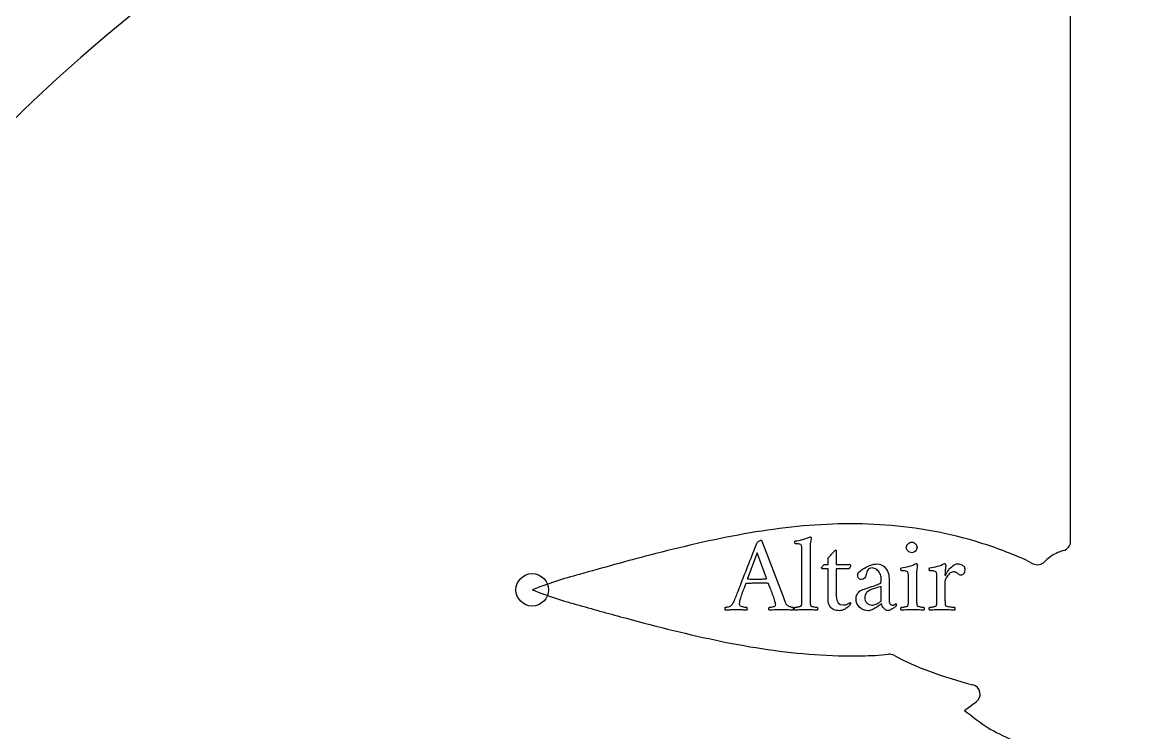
# Model space of a CAD drawing. Header units: millimetres. Extents: x -70 to 70, y -70 to 70.
# Drawn here: x -28.57 to 0.26, y 33.39 to 51.79 of the extents above; entities that cross this region are included whole.
import ezdxf

# ---------------------------------------------------------------- set-up
doc = ezdxf.new("R2010")
doc.units = ezdxf.units.MM
for name, color, linetype in [('CUT_INNER', 6, 'Continuous'), ('CUT_OUTER', 1, 'Continuous'), ('ENGRAVE', 7, 'Continuous'), ('TEXT', 5, 'Continuous')]:
    doc.layers.add(name, color=color, linetype=linetype)

msp = doc.modelspace()

# ---------------------------------------------------------------- linework, layer by layer
at = {"layer": 'CUT_INNER'}
for points in [[(-1.404, 38.346), (-1.404, 60.79)], [(-2.535, 37.847), (-2.372, 37.765)], [(-4.152, 33.964), (-4.147, 33.968), (-3.852, 34.186)]]:
    msp.add_lwpolyline(points, dxfattribs=at)
for centre, radius, start, end in [((-0.001, 20.061), 41.013, 92.3245, 167.9173), ((-6.614, 20.371), 18.452, 96.3069, 100.1398), ((-7.05, 24.295), 14.504, 91.4612, 96.2985), ((-7.108, 26.425), 12.374, 85.7853, 91.4439), ((-7.036, 27.449), 11.347, 79.5442, 85.7639), ((-5.308, 13.07), 25.869, 100.1397, 102.9009), ((-6.963, 27.858), 10.932, 72.9419, 79.5341), ((-1.851, -2.048), 41.377, 102.8928, 104.6341), ((-6.721, 28.61), 10.141, 65.6201, 73.0028), ((-1.318, 37.088), 1.052, 104.9112, 127.2231), ((-1.654, 38.347), 0.25, 285.0546, 0), ((8.034, -39.969), 80.566, 104.62272, 105.97299), ((-2.259, 37.988), 0.25, 243.0883, 315.9921), ((-1.426, 37.216), 0.885, 126.6883, 137.5309), ((-11.435, 27.14), 10.693, 104.6335, 111.5181), ((-11.438, 47.027), 10.684, 248.4805, 255.3637), ((10.726, 123.836), 90.624, 254.07607, 254.87825), ((1.658, 90.093), 55.684, 254.8281, 256.1238), ((-3.987, 67.208), 32.112, 256.1098, 258.3425), ((-6.116, 56.884), 21.571, 258.3385, 261.6304), ((-6.899, 51.567), 16.197, 261.6343, 265.9774), ((-7.107, 48.655), 13.278, 265.9903, 271.26), ((-6.842, 42.253), 6.872, 270.2213, 275.973), ((-6.101, 35.169), 0.25, 63.0883, 95.7685), ((-2.822, 41.244), 6.654, 241.5804, 250.3286), ((-1.566, 44.236), 9.895, 249.3122, 256.1476), ((-4.001, 34.387), 0.25, 306.5074, 74.6217), ((1.496, 40.955), 8.987, 231.0673, 235.9081), ((0.697, 41.107), 8.697, 240.8302, 249.6682)]:
    msp.add_arc(centre, radius, start, end, dxfattribs=at)
at = {"layer": 'CUT_OUTER'}
msp.add_circle((0, 0), 70.2, dxfattribs=at)
at = {"layer": 'ENGRAVE'}
for centre, radius in [((0, 20.06), 46.307), ((-15.358, 37.088), 0.421)]:
    msp.add_circle(centre, radius, dxfattribs=at)
at = {"layer": 'TEXT'}
for points in [[(-10.06, 36.948), (-10.059, 36.952), (-10.054, 36.965), (-10.046, 36.987), (-10.034, 37.017), (-10.02, 37.054), (-10.003, 37.097), (-9.984, 37.147), (-9.963, 37.203), (-9.939, 37.263), (-9.915, 37.327), (-9.888, 37.394), (-9.861, 37.464), (-9.832, 37.537), (-9.803, 37.61), (-9.774, 37.685), (-9.745, 37.761), (-9.715, 37.836), (-9.687, 37.91), (-9.659, 37.982), (-9.631, 38.053), (-9.605, 38.12), (-9.58, 38.184), (-9.556, 38.244), (-9.535, 38.299), (-9.527, 38.31), (-9.517, 38.323), (-9.503, 38.336), (-9.486, 38.349), (-9.468, 38.361), (-9.453, 38.37), (-9.439, 38.375), (-9.428, 38.377), (-9.426, 38.377), (-9.424, 38.377), (-9.422, 38.376), (-9.421, 38.376), (-9.421, 38.375), (-9.419, 38.374), (-9.417, 38.373), (-9.415, 38.371), (-8.858, 36.912), (-8.831, 36.84), (-8.81, 36.786), (-8.796, 36.75), (-8.788, 36.733), (-8.779, 36.718), (-8.767, 36.704), (-8.752, 36.691), (-8.733, 36.68), (-8.713, 36.669), (-8.693, 36.66), (-8.673, 36.653), (-8.652, 36.647), (-8.634, 36.643), (-8.619, 36.64), (-8.608, 36.638), (-8.601, 36.638), (-8.596, 36.63), (-8.593, 36.62), (-8.592, 36.608), (-8.592, 36.594), (-8.594, 36.581), (-8.595, 36.571), (-8.596, 36.564), (-8.598, 36.559), (-8.637, 36.562), (-8.675, 36.565), (-8.71, 36.567), (-8.743, 36.569), (-8.777, 36.571), (-8.814, 36.572), (-8.854, 36.573), (-8.897, 36.573), (-8.943, 36.573), (-8.984, 36.572), (-9.022, 36.571), (-9.055, 36.569), (-9.089, 36.567), (-9.126, 36.565), (-9.168, 36.562), (-9.213, 36.559), (-9.218, 36.566), (-9.221, 36.575), (-9.223, 36.586), (-9.223, 36.599), (-9.222, 36.611), (-9.219, 36.622), (-9.215, 36.631), (-9.21, 36.638), (-9.196, 36.638), (-9.178, 36.64), (-9.157, 36.643), (-9.132, 36.647), (-9.107, 36.653), (-9.087, 36.659), (-9.071, 36.666), (-9.059, 36.674), (-9.054, 36.681), (-9.051, 36.689), (-9.049, 36.7), (-9.048, 36.713), (-9.049, 36.728), (-9.053, 36.747), (-9.058, 36.77), (-9.066, 36.798), (-9.076, 36.829), (-9.087, 36.862), (-9.099, 36.897), (-9.112, 36.934), (-9.126, 36.971), (-9.14, 37.008), (-9.154, 37.045), (-9.168, 37.081), (-9.182, 37.115), (-9.194, 37.146), (-9.205, 37.174), (-9.214, 37.198), (-9.222, 37.218), (-9.228, 37.233), (-9.232, 37.242), (-9.233, 37.245), (-9.233, 37.245), (-9.234, 37.246), (-9.236, 37.248), (-9.238, 37.25), (-9.241, 37.252), (-9.244, 37.254), (-9.247, 37.255), (-9.249, 37.256), (-9.272, 37.257), (-9.296, 37.258), (-9.323, 37.258), (-9.353, 37.258), (-9.383, 37.258), (-9.412, 37.258), (-9.441, 37.258), (-9.468, 37.258), (-9.475, 37.258), (-9.482, 37.258), (-9.489, 37.258), (-9.496, 37.258), (-9.502, 37.258), (-9.509, 37.258), (-9.515, 37.258), (-9.521, 37.258), (-9.561, 37.258), (-9.598, 37.258), (-9.632, 37.258), (-9.663, 37.257), (-9.695, 37.256), (-9.73, 37.255), (-9.77, 37.253), (-9.814, 37.25), (-9.816, 37.25), (-9.818, 37.249), (-9.82, 37.248), (-9.823, 37.246), (-9.825, 37.244), (-9.827, 37.243), (-9.828, 37.242), (-9.828, 37.242), (-9.83, 37.238), (-9.834, 37.228), (-9.84, 37.21), (-9.849, 37.186), (-9.86, 37.157), (-9.872, 37.125), (-9.886, 37.09), (-9.9, 37.053), (-9.914, 37.015), (-9.927, 36.978), (-9.94, 36.943), (-9.951, 36.909), (-9.963, 36.875), (-9.972, 36.845), (-9.979, 36.817), (-9.984, 36.791), (-9.987, 36.769), (-9.989, 36.749), (-9.99, 36.731), (-9.991, 36.716), (-9.988, 36.701), (-9.98, 36.688), (-9.966, 36.677), (-9.947, 36.667), (-9.925, 36.659), (-9.903, 36.652), (-9.881, 36.647), (-9.858, 36.643), (-9.837, 36.641), (-9.82, 36.639), (-9.808, 36.638), (-9.8, 36.638), (-9.798, 36.633), (-9.796, 36.626), (-9.794, 36.616), (-9.792, 36.603), (-9.791, 36.589), (-9.791, 36.577), (-9.793, 36.567), (-9.795, 36.559), (-9.82, 36.561), (-9.844, 36.562), (-9.866, 36.563), (-9.886, 36.565), (-9.905, 36.566), (-9.924, 36.568), (-9.942, 36.569), (-9.961, 36.571), (-9.982, 36.572), (-10.005, 36.573), (-10.031, 36.573), (-10.06, 36.573), (-10.09, 36.573), (-10.117, 36.573), (-10.142, 36.572), (-10.164, 36.571), (-10.185, 36.569), (-10.206, 36.568), (-10.227, 36.566), (-10.248, 36.565), (-10.27, 36.563), (-10.295, 36.562), (-10.323, 36.561), (-10.354, 36.559), (-10.357, 36.564), (-10.358, 36.571), (-10.359, 36.581), (-10.36, 36.594), (-10.359, 36.608), (-10.358, 36.62), (-10.357, 36.63), (-10.354, 36.638), (-10.339, 36.638), (-10.32, 36.641), (-10.297, 36.645), (-10.269, 36.65), (-10.241, 36.657), (-10.219, 36.667), (-10.201, 36.678), (-10.189, 36.691), (-10.169, 36.718), (-10.15, 36.747), (-10.133, 36.778), (-10.118, 36.81), (-10.103, 36.843), (-10.089, 36.877), (-10.075, 36.912), (-10.06, 36.948)], [(-8.366, 38.092), (-8.366, 38.108), (-8.366, 38.126), (-8.367, 38.145), (-8.367, 38.166), (-8.368, 38.187), (-8.371, 38.205), (-8.375, 38.221), (-8.38, 38.234), (-8.388, 38.248), (-8.4, 38.26), (-8.418, 38.268), (-8.44, 38.274), (-8.465, 38.277), (-8.491, 38.28), (-8.517, 38.282), (-8.545, 38.282), (-8.546, 38.284), (-8.547, 38.291), (-8.548, 38.302), (-8.549, 38.317), (-8.549, 38.333), (-8.548, 38.344), (-8.546, 38.351), (-8.542, 38.355), (-8.491, 38.361), (-8.44, 38.37), (-8.39, 38.382), (-8.341, 38.395), (-8.292, 38.411), (-8.245, 38.427), (-8.2, 38.445), (-8.156, 38.464), (-8.15, 38.463), (-8.145, 38.46), (-8.14, 38.455), (-8.135, 38.449), (-8.131, 38.441), (-8.128, 38.433), (-8.126, 38.426), (-8.125, 38.419), (-8.126, 38.415), (-8.129, 38.404), (-8.134, 38.385), (-8.141, 38.358), (-8.147, 38.324), (-8.152, 38.283), (-8.155, 38.235), (-8.156, 38.181), (-8.156, 36.884), (-8.156, 36.853), (-8.156, 36.824), (-8.155, 36.796), (-8.155, 36.769), (-8.153, 36.744), (-8.151, 36.721), (-8.147, 36.7), (-8.142, 36.682), (-8.137, 36.675), (-8.129, 36.669), (-8.117, 36.663), (-8.101, 36.657), (-8.084, 36.652), (-8.065, 36.648), (-8.046, 36.644), (-8.026, 36.642), (-8.007, 36.64), (-7.991, 36.639), (-7.979, 36.638), (-7.969, 36.638), (-7.965, 36.631), (-7.962, 36.622), (-7.96, 36.611), (-7.959, 36.599), (-7.959, 36.586), (-7.96, 36.575), (-7.964, 36.566), (-7.969, 36.559), (-8.009, 36.562), (-8.048, 36.565), (-8.083, 36.567), (-8.117, 36.569), (-8.15, 36.571), (-8.185, 36.572), (-8.223, 36.573), (-8.262, 36.573), (-8.3, 36.573), (-8.337, 36.572), (-8.371, 36.571), (-8.403, 36.569), (-8.436, 36.567), (-8.472, 36.565), (-8.51, 36.562), (-8.55, 36.559), (-8.555, 36.566), (-8.558, 36.575), (-8.56, 36.586), (-8.56, 36.599), (-8.559, 36.611), (-8.557, 36.622), (-8.554, 36.631), (-8.55, 36.638), (-8.54, 36.638), (-8.528, 36.639), (-8.512, 36.64), (-8.494, 36.642), (-8.475, 36.644), (-8.456, 36.648), (-8.437, 36.652), (-8.419, 36.657), (-8.403, 36.663), (-8.391, 36.669), (-8.383, 36.675), (-8.38, 36.682), (-8.375, 36.7), (-8.371, 36.721), (-8.368, 36.744), (-8.367, 36.769), (-8.367, 36.796), (-8.366, 36.824), (-8.366, 36.853), (-8.366, 36.884)], [(-7.476, 37.748), (-7.124, 37.748), (-7.118, 37.746), (-7.114, 37.74), (-7.111, 37.731), (-7.11, 37.717), (-7.112, 37.696), (-7.12, 37.676), (-7.132, 37.656), (-7.149, 37.636), (-7.476, 37.636), (-7.476, 36.92), (-7.465, 36.822), (-7.431, 36.752), (-7.374, 36.71), (-7.295, 36.696), (-7.264, 36.698), (-7.236, 36.703), (-7.209, 36.711), (-7.183, 36.721), (-7.16, 36.733), (-7.141, 36.743), (-7.128, 36.751), (-7.118, 36.758), (-7.115, 36.756), (-7.112, 36.752), (-7.111, 36.747), (-7.11, 36.741), (-7.111, 36.727), (-7.113, 36.715), (-7.116, 36.706), (-7.121, 36.699), (-7.132, 36.687), (-7.146, 36.673), (-7.162, 36.658), (-7.181, 36.64), (-7.202, 36.623), (-7.226, 36.606), (-7.251, 36.591), (-7.278, 36.576), (-7.306, 36.564), (-7.337, 36.555), (-7.368, 36.55), (-7.401, 36.548), (-7.436, 36.55), (-7.47, 36.554), (-7.503, 36.562), (-7.537, 36.573), (-7.568, 36.588), (-7.596, 36.608), (-7.622, 36.633), (-7.644, 36.663), (-7.662, 36.698), (-7.676, 36.74), (-7.684, 36.789), (-7.686, 36.845), (-7.686, 37.636), (-7.846, 37.636), (-7.848, 37.637), (-7.85, 37.639), (-7.852, 37.642), (-7.854, 37.646), (-7.855, 37.65), (-7.856, 37.654), (-7.856, 37.658), (-7.857, 37.661), (-7.856, 37.665), (-7.853, 37.671), (-7.847, 37.678), (-7.84, 37.688), (-7.832, 37.698), (-7.823, 37.708), (-7.814, 37.718), (-7.805, 37.728), (-7.797, 37.737), (-7.791, 37.743), (-7.788, 37.747), (-7.787, 37.748), (-7.686, 37.748), (-7.686, 37.919), (-7.671, 37.934), (-7.656, 37.952), (-7.639, 37.97), (-7.62, 37.99), (-7.602, 38.01), (-7.584, 38.029), (-7.568, 38.047), (-7.552, 38.065), (-7.538, 38.081), (-7.528, 38.092), (-7.521, 38.1), (-7.518, 38.103), (-7.513, 38.108), (-7.506, 38.111), (-7.499, 38.114), (-7.492, 38.114), (-7.485, 38.114), (-7.48, 38.112), (-7.477, 38.109), (-7.476, 38.106)], [(-5.659, 38.187), (-5.656, 38.214), (-5.648, 38.239), (-5.636, 38.262), (-5.618, 38.283), (-5.597, 38.301), (-5.574, 38.314), (-5.548, 38.322), (-5.521, 38.324), (-5.495, 38.322), (-5.469, 38.314), (-5.446, 38.301), (-5.425, 38.283), (-5.407, 38.262), (-5.395, 38.239), (-5.387, 38.214), (-5.384, 38.187), (-5.387, 38.16), (-5.395, 38.135), (-5.407, 38.112), (-5.425, 38.09), (-5.446, 38.073), (-5.469, 38.06), (-5.495, 38.053), (-5.521, 38.05), (-5.548, 38.053), (-5.574, 38.06), (-5.597, 38.073), (-5.618, 38.09), (-5.636, 38.112), (-5.648, 38.135), (-5.656, 38.16), (-5.659, 38.187)], [(-9.526, 38.047), (-9.775, 37.382), (-9.775, 37.381), (-9.775, 37.38), (-9.774, 37.378), (-9.774, 37.376), (-9.773, 37.373), (-9.772, 37.372), (-9.771, 37.371), (-9.77, 37.37), (-9.742, 37.369), (-9.711, 37.368), (-9.678, 37.367), (-9.642, 37.366), (-9.607, 37.365), (-9.576, 37.365), (-9.548, 37.365), (-9.524, 37.365), (-9.492, 37.365), (-9.462, 37.365), (-9.434, 37.366), (-9.408, 37.367), (-9.381, 37.369), (-9.353, 37.37), (-9.324, 37.372), (-9.294, 37.373), (-9.292, 37.374), (-9.29, 37.375), (-9.288, 37.377), (-9.287, 37.38), (-9.287, 37.383), (-9.286, 37.385), (-9.286, 37.387), (-9.286, 37.387)], [(-6.408, 37.759), (-6.37, 37.756), (-6.332, 37.746), (-6.296, 37.731), (-6.261, 37.709), (-6.229, 37.681), (-6.199, 37.65), (-6.173, 37.614), (-6.151, 37.575), (-6.132, 37.531), (-6.119, 37.485), (-6.111, 37.436), (-6.109, 37.384), (-6.109, 36.822), (-6.108, 36.797), (-6.104, 36.773), (-6.098, 36.751), (-6.089, 36.731), (-6.078, 36.715), (-6.063, 36.703), (-6.046, 36.696), (-6.025, 36.694), (-6.006, 36.695), (-5.99, 36.698), (-5.976, 36.703), (-5.963, 36.71), (-5.953, 36.718), (-5.945, 36.724), (-5.939, 36.728), (-5.935, 36.73), (-5.933, 36.729), (-5.931, 36.728), (-5.929, 36.725), (-5.927, 36.721), (-5.926, 36.718), (-5.925, 36.714), (-5.924, 36.711), (-5.924, 36.708), (-5.925, 36.693), (-5.928, 36.679), (-5.932, 36.666), (-5.938, 36.654), (-5.948, 36.647), (-5.96, 36.638), (-5.975, 36.627), (-5.993, 36.615), (-6.012, 36.603), (-6.031, 36.592), (-6.051, 36.581), (-6.071, 36.571), (-6.091, 36.562), (-6.109, 36.556), (-6.126, 36.552), (-6.142, 36.551), (-6.171, 36.555), (-6.198, 36.566), (-6.223, 36.584), (-6.247, 36.61), (-6.268, 36.639), (-6.285, 36.669), (-6.298, 36.699), (-6.307, 36.73), (-6.315, 36.723), (-6.326, 36.714), (-6.341, 36.702), (-6.359, 36.688), (-6.38, 36.672), (-6.403, 36.657), (-6.427, 36.641), (-6.453, 36.625), (-6.479, 36.609), (-6.506, 36.595), (-6.532, 36.581), (-6.558, 36.569), (-6.583, 36.559), (-6.606, 36.551), (-6.627, 36.547), (-6.646, 36.545), (-6.71, 36.551), (-6.769, 36.568), (-6.824, 36.596), (-6.872, 36.636), (-6.913, 36.684), (-6.941, 36.737), (-6.959, 36.795), (-6.965, 36.858), (-6.962, 36.899), (-6.953, 36.937), (-6.939, 36.971), (-6.918, 37.003), (-6.895, 37.03), (-6.873, 37.052), (-6.85, 37.068), (-6.827, 37.08), (-6.787, 37.094), (-6.745, 37.108), (-6.7, 37.124), (-6.653, 37.14), (-6.605, 37.156), (-6.559, 37.171), (-6.515, 37.187), (-6.472, 37.203), (-6.433, 37.217), (-6.4, 37.23), (-6.372, 37.241), (-6.349, 37.25), (-6.339, 37.255), (-6.331, 37.26), (-6.325, 37.265), (-6.321, 37.271), (-6.319, 37.279), (-6.317, 37.29), (-6.316, 37.303), (-6.316, 37.32), (-6.316, 37.393), (-6.318, 37.423), (-6.323, 37.454), (-6.333, 37.484), (-6.346, 37.514), (-6.363, 37.543), (-6.383, 37.57), (-6.405, 37.593), (-6.43, 37.615), (-6.458, 37.633), (-6.487, 37.645), (-6.518, 37.653), (-6.551, 37.656), (-6.583, 37.653), (-6.612, 37.644), (-6.635, 37.63), (-6.654, 37.611), (-6.67, 37.586), (-6.683, 37.557), (-6.694, 37.523), (-6.702, 37.485), (-6.719, 37.428), (-6.746, 37.386), (-6.784, 37.362), (-6.83, 37.354), (-6.851, 37.356), (-6.87, 37.363), (-6.886, 37.374), (-6.899, 37.39), (-6.909, 37.408), (-6.917, 37.428), (-6.921, 37.448), (-6.923, 37.468), (-6.922, 37.473), (-6.921, 37.48), (-6.92, 37.489), (-6.917, 37.5), (-6.914, 37.511), (-6.911, 37.521), (-6.907, 37.529), (-6.903, 37.535), (-6.88, 37.556), (-6.852, 37.578), (-6.82, 37.602), (-6.783, 37.628), (-6.742, 37.653), (-6.699, 37.677), (-6.654, 37.7), (-6.605, 37.72), (-6.556, 37.737), (-6.506, 37.749), (-6.457, 37.757), (-6.408, 37.759)], [(-5.396, 36.884), (-5.396, 36.853), (-5.395, 36.824), (-5.395, 36.796), (-5.394, 36.769), (-5.393, 36.744), (-5.39, 36.721), (-5.387, 36.7), (-5.382, 36.682), (-5.377, 36.675), (-5.369, 36.669), (-5.357, 36.663), (-5.341, 36.657), (-5.323, 36.652), (-5.305, 36.648), (-5.286, 36.644), (-5.267, 36.642), (-5.249, 36.64), (-5.233, 36.639), (-5.221, 36.638), (-5.211, 36.638), (-5.207, 36.631), (-5.204, 36.622), (-5.202, 36.611), (-5.201, 36.599), (-5.201, 36.586), (-5.203, 36.575), (-5.206, 36.566), (-5.211, 36.559), (-5.252, 36.562), (-5.29, 36.565), (-5.325, 36.567), (-5.358, 36.569), (-5.391, 36.571), (-5.425, 36.572), (-5.463, 36.573), (-5.502, 36.573), (-5.54, 36.573), (-5.577, 36.572), (-5.612, 36.571), (-5.644, 36.569), (-5.678, 36.567), (-5.714, 36.565), (-5.752, 36.562), (-5.793, 36.559), (-5.798, 36.566), (-5.801, 36.575), (-5.803, 36.586), (-5.803, 36.599), (-5.801, 36.611), (-5.799, 36.622), (-5.796, 36.631), (-5.793, 36.638), (-5.783, 36.638), (-5.77, 36.639), (-5.754, 36.64), (-5.735, 36.642), (-5.715, 36.644), (-5.696, 36.648), (-5.677, 36.652), (-5.659, 36.657), (-5.642, 36.663), (-5.631, 36.669), (-5.623, 36.675), (-5.619, 36.682), (-5.614, 36.7), (-5.611, 36.721), (-5.608, 36.744), (-5.607, 36.769), (-5.606, 36.796), (-5.606, 36.824), (-5.606, 36.853), (-5.605, 36.884), (-5.605, 37.393), (-5.606, 37.408), (-5.606, 37.425), (-5.606, 37.444), (-5.607, 37.465), (-5.608, 37.487), (-5.611, 37.505), (-5.614, 37.522), (-5.619, 37.535), (-5.625, 37.547), (-5.635, 37.557), (-5.649, 37.564), (-5.667, 37.57), (-5.686, 37.575), (-5.706, 37.578), (-5.726, 37.58), (-5.745, 37.581), (-5.763, 37.582), (-5.777, 37.583), (-5.788, 37.583), (-5.796, 37.583), (-5.797, 37.587), (-5.798, 37.594), (-5.8, 37.604), (-5.801, 37.616), (-5.802, 37.629), (-5.801, 37.64), (-5.799, 37.649), (-5.796, 37.656), (-5.743, 37.663), (-5.691, 37.673), (-5.639, 37.684), (-5.589, 37.697), (-5.54, 37.713), (-5.493, 37.73), (-5.449, 37.749), (-5.407, 37.77), (-5.401, 37.769), (-5.396, 37.766), (-5.391, 37.761), (-5.386, 37.754), (-5.382, 37.745), (-5.378, 37.738), (-5.377, 37.731), (-5.376, 37.725), (-5.376, 37.719), (-5.378, 37.709), (-5.379, 37.696), (-5.382, 37.678), (-5.384, 37.658), (-5.387, 37.639), (-5.389, 37.619), (-5.391, 37.6), (-5.393, 37.582), (-5.395, 37.567), (-5.395, 37.555), (-5.396, 37.547)], [(-4.327, 37.762), (-4.301, 37.76), (-4.276, 37.756), (-4.251, 37.748), (-4.227, 37.738), (-4.205, 37.726), (-4.186, 37.712), (-4.171, 37.697), (-4.16, 37.681), (-4.157, 37.675), (-4.155, 37.667), (-4.153, 37.659), (-4.151, 37.65), (-4.15, 37.64), (-4.149, 37.63), (-4.149, 37.619), (-4.148, 37.608), (-4.151, 37.573), (-4.157, 37.543), (-4.168, 37.518), (-4.183, 37.499), (-4.2, 37.484), (-4.215, 37.474), (-4.229, 37.468), (-4.241, 37.465), (-4.254, 37.467), (-4.268, 37.47), (-4.281, 37.476), (-4.294, 37.485), (-4.306, 37.494), (-4.318, 37.503), (-4.33, 37.511), (-4.341, 37.519), (-4.351, 37.525), (-4.361, 37.532), (-4.371, 37.537), (-4.382, 37.542), (-4.394, 37.547), (-4.407, 37.55), (-4.423, 37.551), (-4.442, 37.552), (-4.471, 37.549), (-4.498, 37.54), (-4.525, 37.525), (-4.55, 37.503), (-4.573, 37.478), (-4.594, 37.452), (-4.613, 37.424), (-4.629, 37.395), (-4.643, 37.368), (-4.652, 37.344), (-4.658, 37.323), (-4.66, 37.306), (-4.66, 36.884), (-4.66, 36.853), (-4.66, 36.824), (-4.659, 36.796), (-4.659, 36.769), (-4.657, 36.744), (-4.655, 36.721), (-4.651, 36.7), (-4.646, 36.682), (-4.641, 36.675), (-4.629, 36.669), (-4.613, 36.663), (-4.59, 36.657), (-4.565, 36.652), (-4.538, 36.648), (-4.511, 36.644), (-4.484, 36.642), (-4.458, 36.64), (-4.438, 36.639), (-4.422, 36.638), (-4.411, 36.638), (-4.407, 36.631), (-4.405, 36.622), (-4.403, 36.611), (-4.401, 36.599), (-4.402, 36.586), (-4.403, 36.575), (-4.406, 36.566), (-4.411, 36.559), (-4.453, 36.562), (-4.496, 36.565), (-4.539, 36.567), (-4.582, 36.569), (-4.625, 36.571), (-4.667, 36.572), (-4.709, 36.573), (-4.75, 36.573), (-4.788, 36.573), (-4.827, 36.572), (-4.864, 36.571), (-4.901, 36.569), (-4.938, 36.567), (-4.976, 36.565), (-5.016, 36.562), (-5.057, 36.559), (-5.062, 36.566), (-5.065, 36.575), (-5.067, 36.586), (-5.067, 36.599), (-5.066, 36.611), (-5.064, 36.622), (-5.061, 36.631), (-5.057, 36.638), (-5.047, 36.638), (-5.035, 36.639), (-5.019, 36.64), (-5, 36.642), (-4.98, 36.644), (-4.96, 36.648), (-4.941, 36.652), (-4.923, 36.657), (-4.907, 36.663), (-4.895, 36.669), (-4.887, 36.675), (-4.884, 36.682), (-4.879, 36.7), (-4.875, 36.721), (-4.873, 36.744), (-4.871, 36.769), (-4.871, 36.796), (-4.87, 36.824), (-4.87, 36.853), (-4.87, 36.884), (-4.87, 37.393), (-4.87, 37.408), (-4.87, 37.425), (-4.871, 37.444), (-4.871, 37.465), (-4.873, 37.487), (-4.875, 37.505), (-4.879, 37.522), (-4.884, 37.535), (-4.89, 37.547), (-4.9, 37.557), (-4.914, 37.564), (-4.931, 37.57), (-4.951, 37.575), (-4.971, 37.578), (-4.99, 37.58), (-5.01, 37.581), (-5.027, 37.582), (-5.042, 37.583), (-5.053, 37.583), (-5.06, 37.583), (-5.061, 37.587), (-5.063, 37.594), (-5.064, 37.604), (-5.066, 37.616), (-5.066, 37.629), (-5.066, 37.64), (-5.064, 37.649), (-5.06, 37.656), (-5.007, 37.663), (-4.955, 37.673), (-4.904, 37.684), (-4.853, 37.697), (-4.804, 37.713), (-4.757, 37.73), (-4.713, 37.749), (-4.671, 37.77), (-4.666, 37.769), (-4.66, 37.766), (-4.655, 37.761), (-4.65, 37.754), (-4.646, 37.745), (-4.643, 37.738), (-4.641, 37.731), (-4.641, 37.725), (-4.641, 37.718), (-4.642, 37.705), (-4.644, 37.686), (-4.646, 37.661), (-4.649, 37.633), (-4.651, 37.605), (-4.654, 37.577), (-4.656, 37.548), (-4.658, 37.522), (-4.659, 37.501), (-4.66, 37.485), (-4.66, 37.474), (-4.66, 37.47), (-4.659, 37.468), (-4.658, 37.466), (-4.656, 37.465), (-4.654, 37.466), (-4.652, 37.466), (-4.65, 37.467), (-4.649, 37.468), (-4.633, 37.498), (-4.615, 37.529), (-4.594, 37.562), (-4.569, 37.596), (-4.543, 37.629), (-4.514, 37.659), (-4.484, 37.687), (-4.453, 37.713), (-4.421, 37.734), (-4.389, 37.75), (-4.358, 37.759), (-4.327, 37.762)], [(-6.553, 36.694), (-6.529, 36.695), (-6.504, 36.699), (-6.477, 36.706), (-6.45, 36.716), (-6.423, 36.727), (-6.398, 36.739), (-6.375, 36.752), (-6.355, 36.765), (-6.338, 36.777), (-6.325, 36.788), (-6.318, 36.798), (-6.316, 36.805), (-6.316, 37.177), (-6.344, 37.168), (-6.376, 37.158), (-6.411, 37.148), (-6.45, 37.135), (-6.488, 37.123), (-6.521, 37.113), (-6.548, 37.104), (-6.57, 37.096), (-6.605, 37.081), (-6.637, 37.062), (-6.665, 37.04), (-6.691, 37.015), (-6.711, 36.987), (-6.726, 36.956), (-6.735, 36.921), (-6.738, 36.884), (-6.735, 36.847), (-6.725, 36.813), (-6.708, 36.781), (-6.685, 36.751), (-6.657, 36.726), (-6.625, 36.708), (-6.591, 36.697), (-6.553, 36.694)]]:
    msp.add_lwpolyline(points, close=True, dxfattribs=at)

doc.saveas('drawing.dxf')
